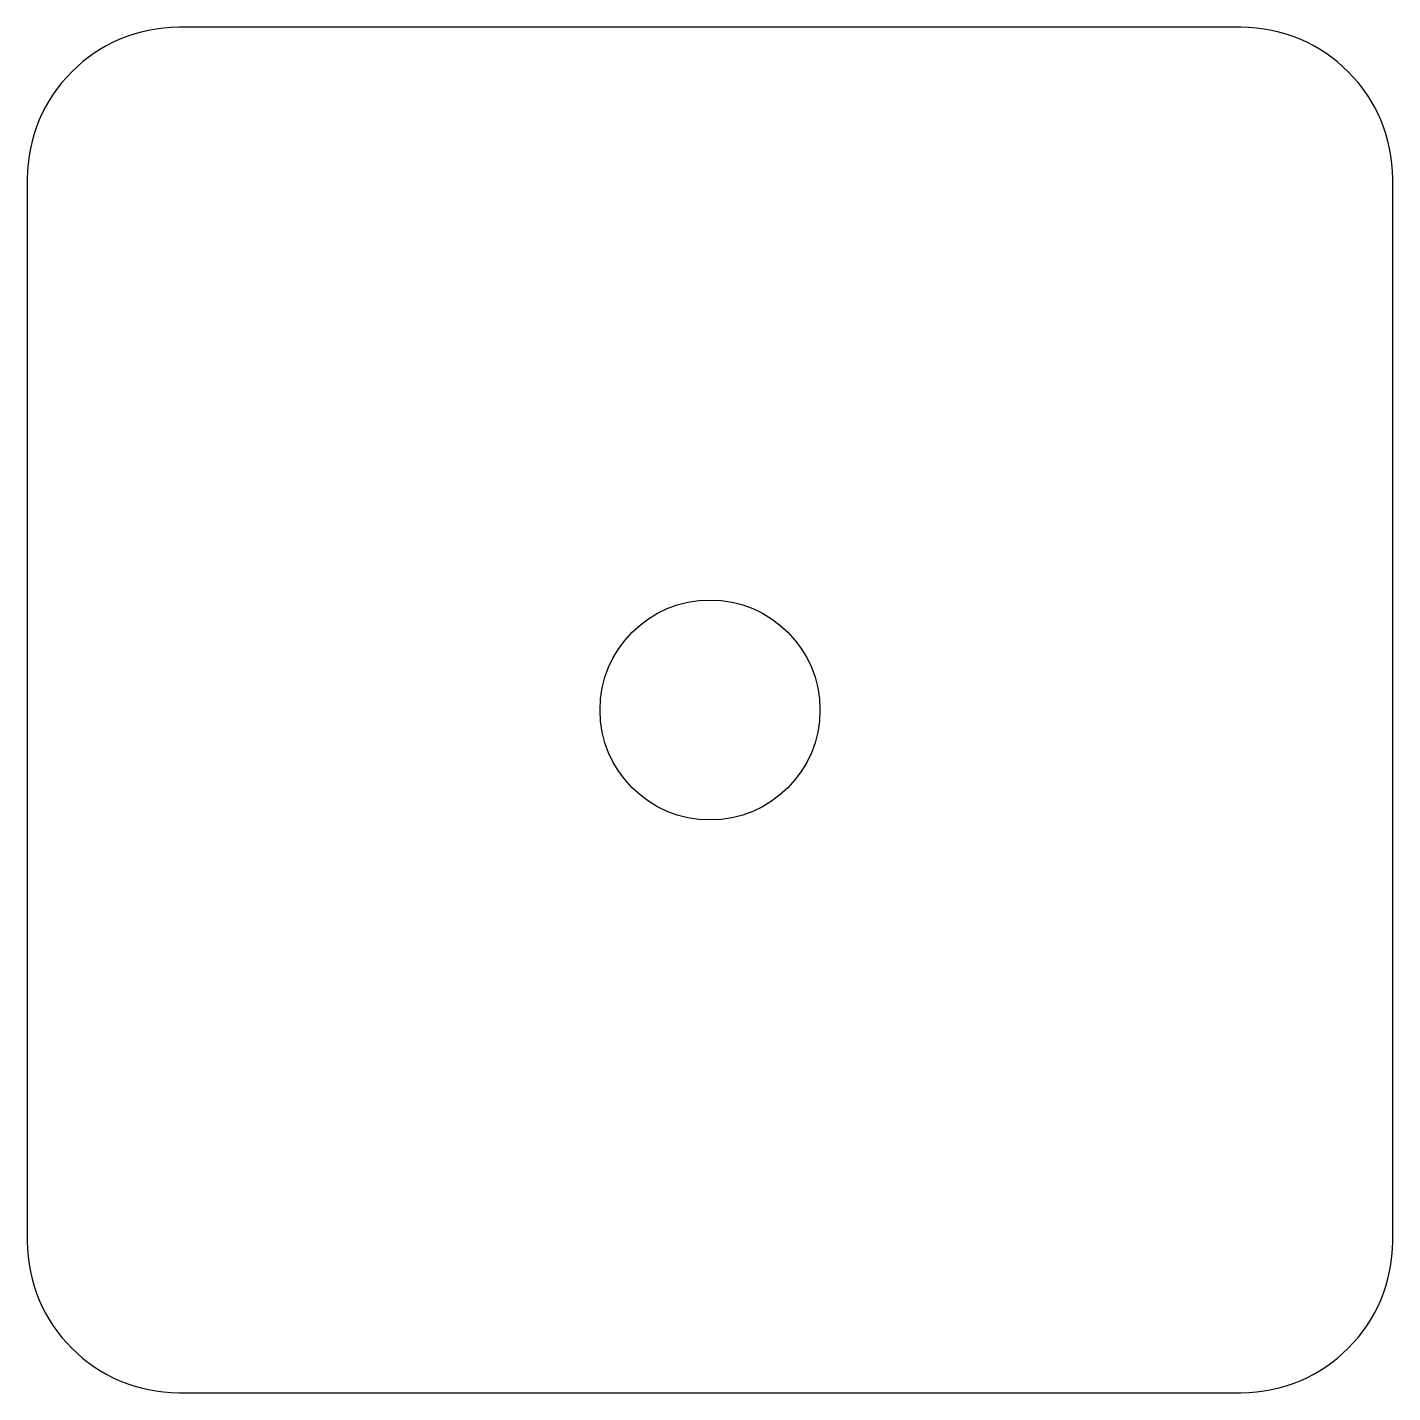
# Model space of a CAD drawing. Header units: millimetres. Extents: x -45 to 45, y -45 to 45.
import ezdxf

# ---------------------------------------------------------------- set-up
doc = ezdxf.new("R2010")
doc.units = ezdxf.units.MM

msp = doc.modelspace()

# ---------------------------------------------------------------- linework, layer by layer
at = {"color": 7, "linetype": 'Continuous', "lineweight": 25}
for p, q in [((35, 45), (-35, 45)), ((-45, 35), (-45, -35)), ((45, -35), (45, 35)), ((-35, -45), (35, -45))]:
    msp.add_line(p, q, dxfattribs=at)
msp.add_circle((0, 0), 7.25, dxfattribs=at)
for centre, start, end in [((-35, 35), 90, 180), ((35, 35), 0, 90), ((-35, -35), 180, 270), ((35, -35), 270, 0)]:
    msp.add_arc(centre, 10, start, end, dxfattribs=at)

doc.saveas('drawing.dxf')
